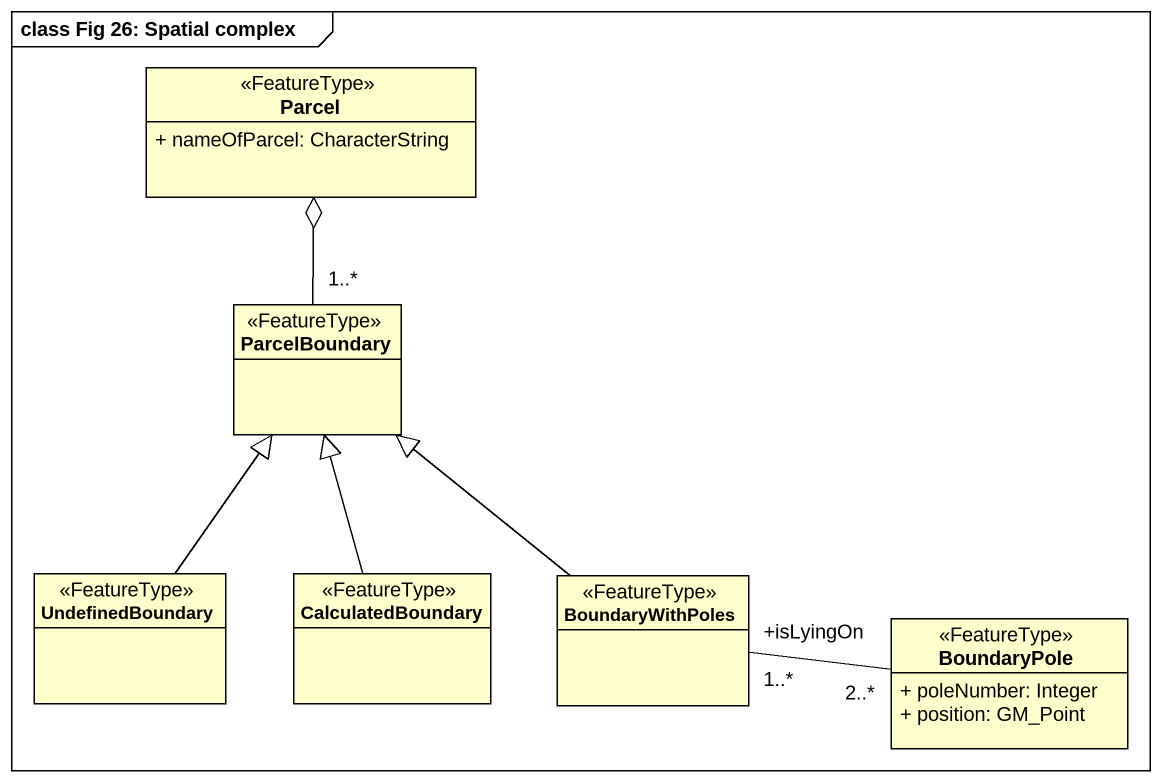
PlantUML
@startuml
mainframe class Fig 26: Spatial complex
hide circle
hide empty members
skinparam classAttributeIconSize 0
class Parcel <<FeatureType>> {
  + nameOfParcel: CharacterString
}
class ParcelBoundary <<FeatureType>>
class UndefinedBoundary <<FeatureType>>
class CalculatedBoundary <<FeatureType>>
class BoundaryWithPoles <<FeatureType>>
class BoundaryPole <<FeatureType>> {
  + poleNumber: Integer
  + position: GM_Point
}
ParcelBoundary "1..*" -up-o Parcel
UndefinedBoundary -up-|> ParcelBoundary
CalculatedBoundary -up-|> ParcelBoundary
BoundaryWithPoles -up-|> ParcelBoundary
BoundaryWithPoles "+isLyingOn\n1..*" -right- "2..*" BoundaryPole
@enduml
